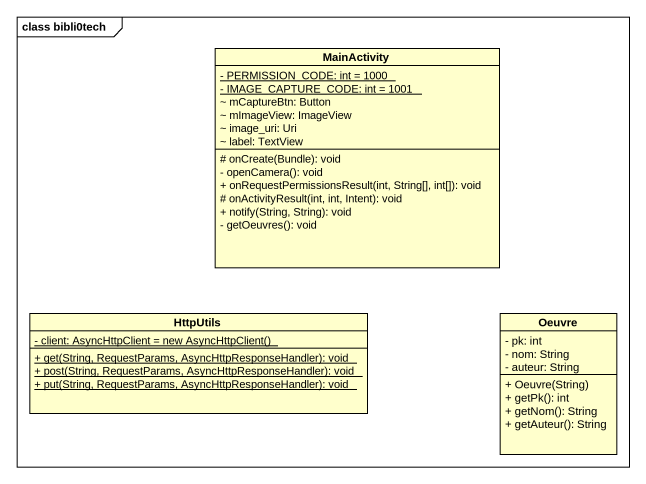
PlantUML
@startuml
mainframe class bibli0tech
hide circle
hide empty members
skinparam classAttributeIconSize 0
class MainActivity {
  {static} - PERMISSION_CODE: int = 1000
  {static} - IMAGE_CAPTURE_CODE: int = 1001
  ~ mCaptureBtn: Button
  ~ mImageView: ImageView
  ~ image_uri: Uri
  ~ label: TextView
  # onCreate(Bundle): void
  - openCamera(): void
  + onRequestPermissionsResult(int, String[], int[]): void
  # onActivityResult(int, int, Intent): void
  + notify(String, String): void
  - getOeuvres(): void
}
class HttpUtils {
  {static} {field} - client: AsyncHttpClient = new AsyncHttpClient()
  {static} + get(String, RequestParams, AsyncHttpResponseHandler): void
  {static} + post(String, RequestParams, AsyncHttpResponseHandler): void
  {static} + put(String, RequestParams, AsyncHttpResponseHandler): void
}
class Oeuvre {
  - pk: int
  - nom: String
  - auteur: String
  + Oeuvre(String)
  + getPk(): int
  + getNom(): String
  + getAuteur(): String
}
@enduml
